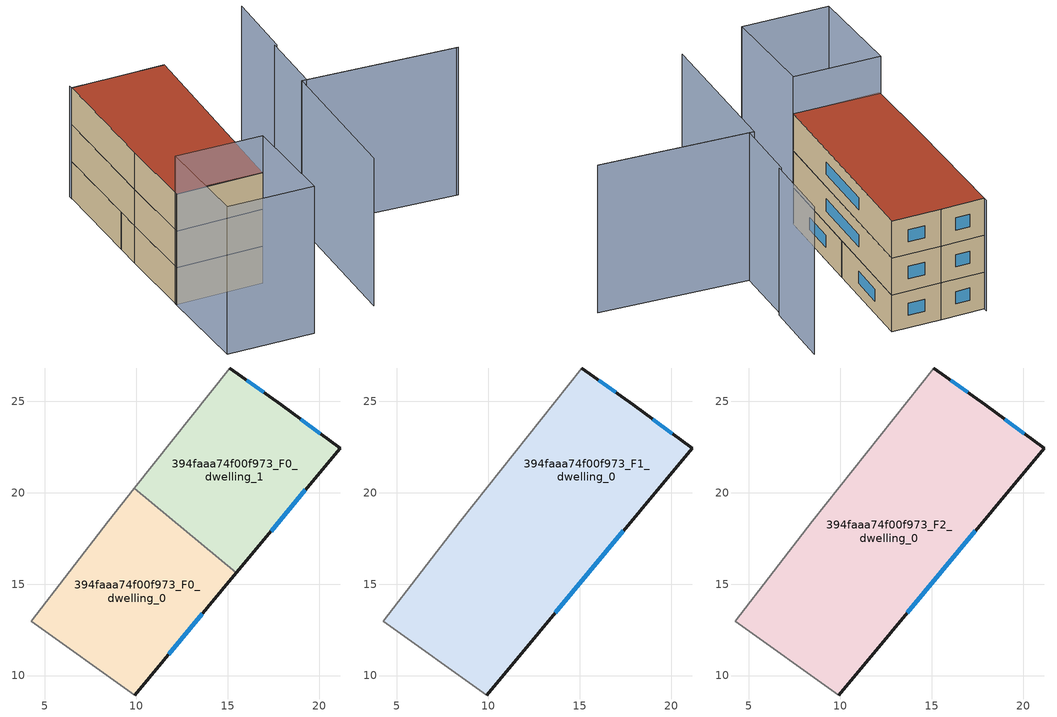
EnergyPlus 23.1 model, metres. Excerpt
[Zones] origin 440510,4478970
394faaa74f00f973_F0_dwelling_0
 floor ground (EU_floor_Construction): 15.48,15.61 9.94,8.94 4.28,12.98 8.48,18.43 9.91,20.24 z0
 wall outside (EU_wall_Construction): 9.94,8.94 15.48,15.61 z0:3
 wall adiabatic (EU_wall_Construction): 9.91,20.24 8.48,18.43 4.28,12.98 9.94,8.94 z0:3
 wall to 394faaa74f00f973_F0_dwelling_1 (EU_wall_Construction): 15.48,15.61 9.91,20.24 z0:3
 window (EU_Window_Construction): 11.79,11.17 13.63,13.38 z1:2
394faaa74f00f973_F0_dwelling_1
 floor ground (EU_floor_Construction): 17.92,24.8 21.15,22.43 15.48,15.61 9.91,20.24 15.11,26.81 z0
 wall outside (EU_wall_Construction): 15.48,15.61 21.15,22.43 17.92,24.8 15.11,26.81 z0:3
 wall adiabatic (EU_wall_Construction): 15.11,26.81 9.91,20.24 z0:3
 window (EU_Window_Construction): 20.07,23.22 19,24.01 / 17.38,17.89 19.26,20.15 / 16.98,25.48 16.05,26.14 z1:2
394faaa74f00f973_F1_dwelling_0
 floor to 394faaa74f00f973_F0_dwelling_0 (EU_floor_Construction): 15.48,15.61 9.94,8.94 4.28,12.98 8.48,18.43 9.91,20.24 z3
 floor to 394faaa74f00f973_F0_dwelling_1 (EU_floor_Construction): 17.92,24.8 21.15,22.43 15.48,15.61 9.91,20.24 15.11,26.81 z3
 wall outside (EU_wall_Construction): 9.94,8.94 21.15,22.43 17.92,24.8 15.11,26.81 z3:6
 wall adiabatic (EU_wall_Construction): 15.11,26.81 8.48,18.43 4.28,12.98 9.94,8.94 z3:6
 window (EU_Window_Construction): 16.98,25.48 16.05,26.14 / 20.07,23.22 19,24.01 / 13.68,13.45 17.4,17.92 z4:5
394faaa74f00f973_F2_dwelling_0
 floor to 394faaa74f00f973_F1_dwelling_0 (EU_floor_Construction): 17.92,24.8 21.15,22.43 9.94,8.94 4.28,12.98 8.48,18.43 15.11,26.81 z6
 wall outside (EU_wall_Construction): 9.94,8.94 21.15,22.43 17.92,24.8 15.11,26.81 z6:9
 wall adiabatic (EU_wall_Construction): 15.11,26.81 8.48,18.43 4.28,12.98 9.94,8.94 z6:9
 window (EU_Window_Construction): 16.98,25.48 16.05,26.14 / 20.07,23.22 19,24.01 / 13.68,13.45 17.4,17.92 z7:8
 roof outside (EU_roof_Construction): 9.94,8.94 21.15,22.43 17.92,24.8 15.11,26.81 8.48,18.43 4.28,12.98 z9
shading: 10.49,0.32 18.5,10.12 / 18.5,10.12 28.01,2.35 / 27.89,2.45 18.83,9.86 / 18.83,9.86 22.43,14.26 / 22.56,14.16 26.59,18.99 / -0.67,6.44 4.4,13.13 / 4.4,13.13 9.94,8.94 / 9.94,8.94 4.87,2.24 / 4.87,2.24 -0.67,6.44 z0:12; 15.28,27.06 2.71,9.34 z0:9
[Building]
EU S2 Campaign: North Axis=0; Terrain=City; Solar Distribution=FullExterior
[Site:Location]
Madrid: Latitude=40.5; Longitude=-3.5; Time Zone=1; Elevation=609
[SizingPeriod:WeatherFileDays]
AnnualSizingPeriod: Begin Month=1; Begin Day of Month=1; End Month=12; End Day of Month=31; Day of Week for Start Day=Monday; Use Weather File Daylight Saving Period=No; Use Weather File Rain and Snow Indicators=No
[MATERIAL]
EU_InternalMass_Material: Roughness=MediumRough; Thickness=0.1; Conductivity=1; Density=1800; Specific Heat=900; Thermal Absorptance=0.9; Solar Absorptance=0.7; Visible Absorptance=0.7
[MATERIAL:NOMASS] Roughness=MediumRough; Thermal Absorptance=0.9; Solar Absorptance=0.7; Visible Absorptance=0.7
Name | Thermal Resistance
EU_wall_NoMass | 0.459673
EU_roof_NoMass | 0.495815
EU_floor_NoMass | 0.788942
[WINDOWMATERIAL:SIMPLEGLAZINGSYSTEM]
EU_Window_SimpleGlazing: UFactor=4.26103; Solar Heat Gain Coefficient=0.85; Visible Transmittance=0.85
[CONSTRUCTION]
EU_wall_Construction: EU_wall_NoMass
EU_roof_Construction: EU_roof_NoMass
EU_floor_Construction: EU_floor_NoMass
EU_InternalMass_Construction: EU_InternalMass_Material
EU_Window_Construction: EU_Window_SimpleGlazing
[ZONE] Type=1; Multiplier=1; Ceiling Height=autocalculate; Floor Area=autocalculate; Part of Total Floor Area=Yes
Name | Volume
394faaa74f00f973_F0_dwelling_0 | 190.424
394faaa74f00f973_F1_dwelling_0 | 380.856
394faaa74f00f973_F2_dwelling_0 | 380.865
394faaa74f00f973_F0_dwelling_1 | 190.437
[INTERNALMASS] Construction=EU_InternalMass_Construction
Name | Zone or ZoneList | Surface Area
394faaa74f00f973_F0_dwelling_0_EU_InternalMass | 394faaa74f00f973_F0_dwelling_0 | 63.4739
394faaa74f00f973_F0_dwelling_1_EU_InternalMass | 394faaa74f00f973_F0_dwelling_1 | 63.4799
394faaa74f00f973_F1_dwelling_0_EU_InternalMass | 394faaa74f00f973_F1_dwelling_0 | 126.955
394faaa74f00f973_F2_dwelling_0_EU_InternalMass | 394faaa74f00f973_F2_dwelling_0 | 126.955
[OTHEREQUIPMENT] Fuel Type=Electricity; Design Level Calculation Method=Watts/Area; Power per Zone Floor Area=1; Fraction Latent=0; Fraction Radiant=0; Fraction Lost=0; Carbon Dioxide Generation Rate=0; EndUse Subcategory=EU_Step8_InternalGains
Name | Zone or ZoneList or Space or SpaceList | Schedule
EU_Step8_InternalGain_394faaa74f00f973_F0_dwelling_0_f000 | 394faaa74f00f973_F0_dwelling_0 | EU_Step8_GainSchedule_394faaa74f00f973_F0_dwelling_0_f000
EU_Step8_InternalGain_394faaa74f00f973_F0_dwelling_1_f000 | 394faaa74f00f973_F0_dwelling_1 | EU_Step8_GainSchedule_394faaa74f00f973_F0_dwelling_1_f000
EU_Step8_InternalGain_394faaa74f00f973_F1_dwelling_0_f000 | 394faaa74f00f973_F1_dwelling_0 | EU_Step8_GainSchedule_394faaa74f00f973_F1_dwelling_0_f000
EU_Step8_InternalGain_394faaa74f00f973_F2_dwelling_0_f000 | 394faaa74f00f973_F2_dwelling_0 | EU_Step8_GainSchedule_394faaa74f00f973_F2_dwelling_0_f000
[ZONEVENTILATION:DESIGNFLOWRATE] Schedule=EU_AlwaysOn; Design Flow Rate Calculation Method=AirChanges/Hour; Air Changes per Hour=0.719161; Ventilation Type=Natural; Fan Pressure Rise=0; Fan Total Efficiency=1; Constant Term Coefficient=1; Temperature Term Coefficient=0; Velocity Term Coefficient=0; Velocity Squared Term Coefficient=0; Minimum Indoor Temperature=-100; Maximum Indoor Temperature=100; Delta Temperature=-100; Minimum Outdoor Temperature=-100; Maximum Outdoor Temperature=100; Maximum Wind Speed=40
Name | Zone or ZoneList or Space or SpaceList
EU_ConstantAir_394faaa74f00f973_F0_dwelling_0 | 394faaa74f00f973_F0_dwelling_0
EU_ConstantAir_394faaa74f00f973_F0_dwelling_1 | 394faaa74f00f973_F0_dwelling_1
EU_ConstantAir_394faaa74f00f973_F1_dwelling_0 | 394faaa74f00f973_F1_dwelling_0
EU_ConstantAir_394faaa74f00f973_F2_dwelling_0 | 394faaa74f00f973_F2_dwelling_0
[HVACTEMPLATE:THERMOSTAT] Constant Heating Setpoint=20; Constant Cooling Setpoint=50
EU_HeatOnly_394faaa74f00f973_F0_dwelling_0; EU_HeatOnly_394faaa74f00f973_F0_dwelling_1; EU_HeatOnly_394faaa74f00f973_F1_dwelling_0; EU_HeatOnly_394faaa74f00f973_F2_dwelling_0
[HVACTEMPLATE:ZONE:IDEALLOADSAIRSYSTEM] System Availability Schedule=EU_AlwaysOn; Maximum Heating Supply Air Temperature=50; Minimum Cooling Supply Air Temperature=13; Maximum Heating Supply Air Humidity Ratio=0.0156; Minimum Cooling Supply Air Humidity Ratio=0.0077; Heating Limit=NoLimit; Cooling Limit=NoLimit; Heating Availability Schedule=EU_AlwaysOn; Cooling Availability Schedule=EU_CoolingOff; Dehumidification Control Type=ConstantSensibleHeatRatio; Cooling Sensible Heat Ratio=0.7; Dehumidification Setpoint=60; Humidification Control Type=None; Humidification Setpoint=30; Outdoor Air Method=None; Outdoor Air Flow Rate per Person=0.00944; Outdoor Air Flow Rate per Zone Floor Area=0; Outdoor Air Flow Rate per Zone=0; Demand Controlled Ventilation Type=None; Outdoor Air Economizer Type=NoEconomizer; Heat Recovery Type=None; Sensible Heat Recovery Effectiveness=0.7; Latent Heat Recovery Effectiveness=0.65
Name | Template Thermostat
394faaa74f00f973_F0_dwelling_0 | EU_HeatOnly_394faaa74f00f973_F0_dwelling_0
394faaa74f00f973_F0_dwelling_1 | EU_HeatOnly_394faaa74f00f973_F0_dwelling_1
394faaa74f00f973_F1_dwelling_0 | EU_HeatOnly_394faaa74f00f973_F1_dwelling_0
394faaa74f00f973_F2_dwelling_0 | EU_HeatOnly_394faaa74f00f973_F2_dwelling_0
[SIZING:ZONE] Zone Cooling Design Supply Air Temperature Input Method=SupplyAirTemperature; Zone Cooling Design Supply Air Temperature=13; Zone Heating Design Supply Air Temperature Input Method=SupplyAirTemperature; Zone Heating Design Supply Air Temperature=50; Zone Cooling Design Supply Air Humidity Ratio=0.008; Zone Heating Design Supply Air Humidity Ratio=0.008; Cooling Design Air Flow Method=DesignDay; Cooling Design Air Flow Rate=0; Cooling Minimum Air Flow per Zone Floor Area=0.000762; Cooling Minimum Air Flow=0; Cooling Minimum Air Flow Fraction=0.2; Heating Design Air Flow Method=DesignDay; Heating Design Air Flow Rate=0; Heating Maximum Air Flow per Zone Floor Area=0.002032; Heating Maximum Air Flow=0.141576; Heating Maximum Air Flow Fraction=0.3; Account for Dedicated Outdoor Air System=No; Dedicated Outdoor Air System Control Strategy=NeutralSupplyAir; Dedicated Outdoor Air Low Setpoint Temperature for Design=autosize; Dedicated Outdoor Air High Setpoint Temperature for Design=autosize; Zone Load Sizing Method=Sensible Load Only No Latent Load; Zone Latent Cooling Design Supply Air Humidity Ratio Input Method=HumidityRatioDifference; Zone Cooling Design Supply Air Humidity Ratio Difference=0.005; Zone Latent Heating Design Supply Air Humidity Ratio Input Method=HumidityRatioDifference; Zone Humidification Design Supply Air Humidity Ratio Difference=0.005
394faaa74f00f973_F0_dwelling_0; 394faaa74f00f973_F0_dwelling_1; 394faaa74f00f973_F1_dwelling_0; 394faaa74f00f973_F2_dwelling_0
[SCHEDULE:CONSTANT]
Name | Hourly Value
EU_AlwaysOn | 1
EU_CoolingOff | 0
[SCHEDULE:FILE] Column Number=1; Rows to Skip at Top=0; Number of Hours of Data=8760; Column Separator=Comma; Interpolate to Timestep=No; Minutes per Item=60; Adjust Schedule for Daylight Savings=Yes
Name | File
EU_Step8_GainSchedule_394faaa74f00f973_F0_dwelling_0_f000 | ../../schedules/394faaa74f00f973/394faaa74f00f973_F0_dwelling_0_f000_gain.csv
EU_Step8_GainSchedule_394faaa74f00f973_F0_dwelling_1_f000 | ../../schedules/394faaa74f00f973/394faaa74f00f973_F0_dwelling_1_f000_gain.csv
EU_Step8_GainSchedule_394faaa74f00f973_F1_dwelling_0_f000 | ../../schedules/394faaa74f00f973/394faaa74f00f973_F1_dwelling_0_f000_gain.csv
EU_Step8_GainSchedule_394faaa74f00f973_F2_dwelling_0_f000 | ../../schedules/394faaa74f00f973/394faaa74f00f973_F2_dwelling_0_f000_gain.csv
